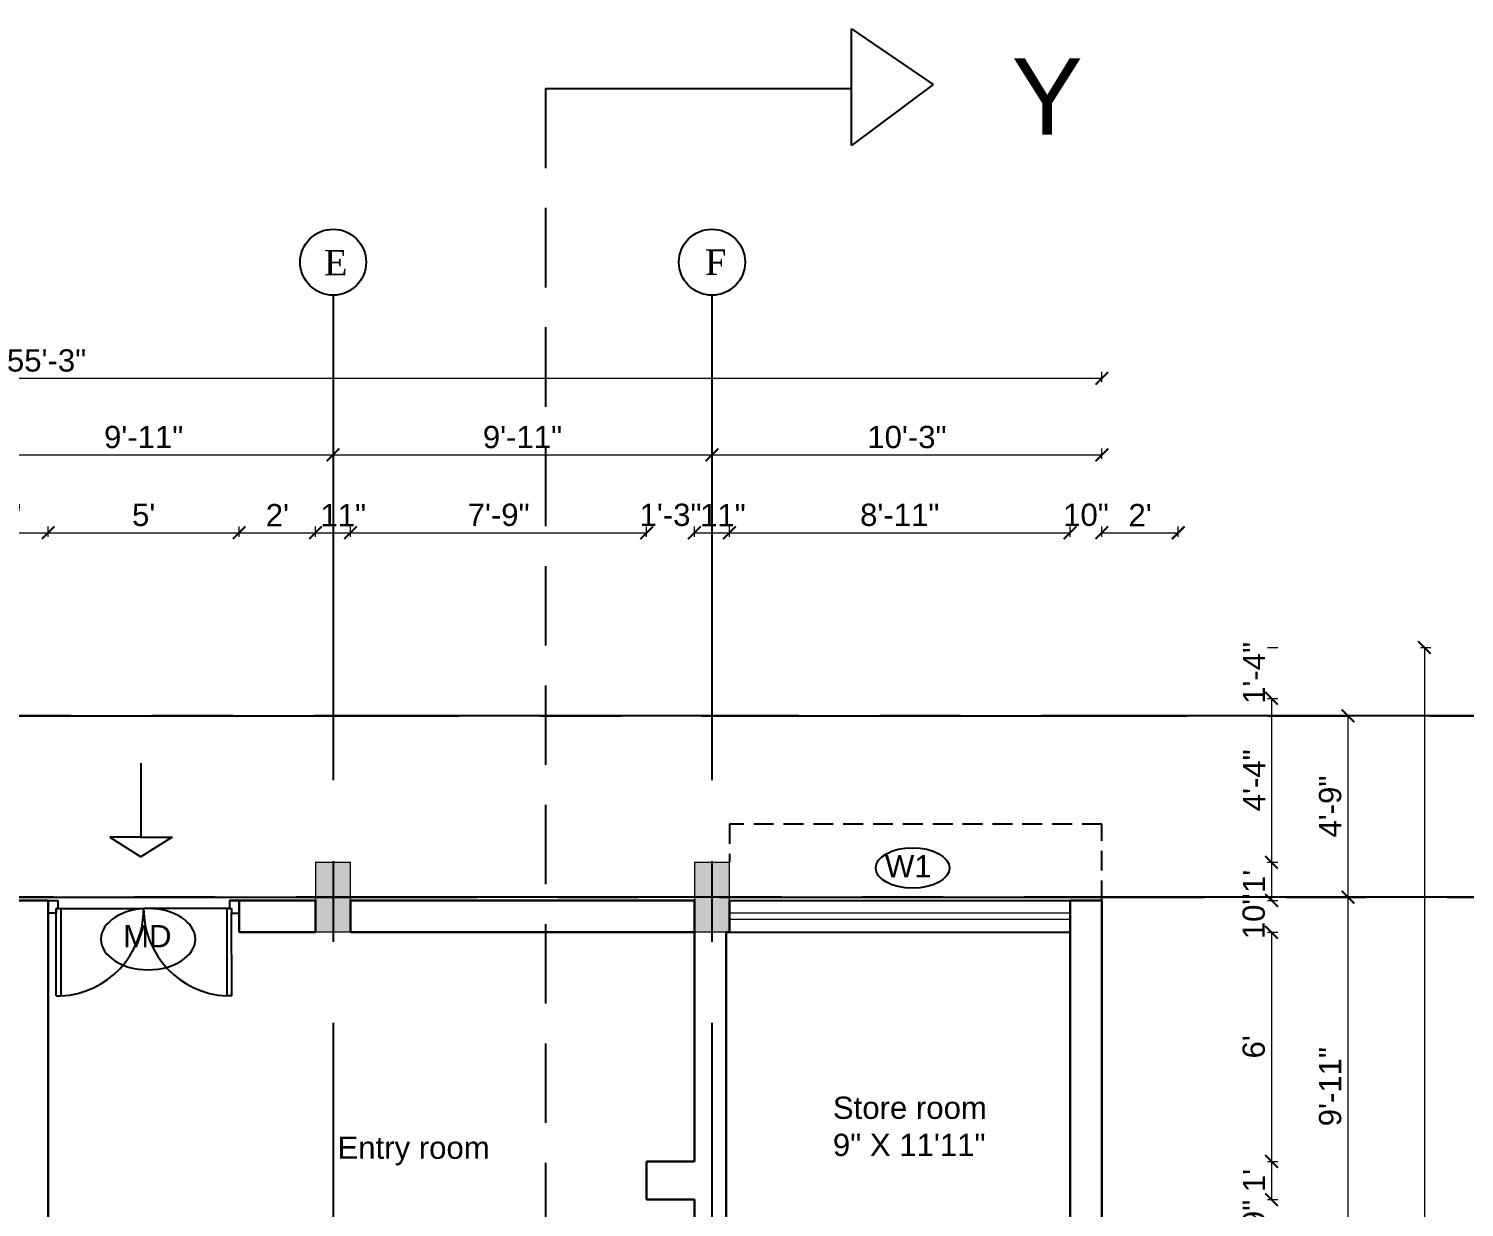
# Model space of a CAD drawing. Header units: inches. Extents: x -6800 to 96653, y -25814 to 17379.
# Drawn here: x 34315.5 to 34766.5, y 1257.4 to 1627.7 of the extents above; entities that cross this region are included whole.
import ezdxf

# ---------------------------------------------------------------- set-up
doc = ezdxf.new("R2010")
doc.units = ezdxf.units.IN
doc.header["$MEASUREMENT"] = 0
doc.header["$PDMODE"] = 34
doc.linetypes.add('CENTER2', pattern=[28.575, 19.05, -3.175, 3.175, -3.175])
doc.linetypes.add('DASHED2', pattern=[0.375, 0.25, -0.125])
for name, color, linetype in [('A-Windows', 7, 'Continuous'), ('doors', 52, 'Continuous'), ('grid', 251, 'Continuous')]:
    doc.layers.add(name, color=color, linetype=linetype)
for name, color, linetype, lineweight in [('dimension', 50, 'Continuous', 20), ('dimension @ 1', 50, 'Continuous', 20), ('Wall', 90, 'Continuous', 30), ('Win ele', 211, 'Continuous', 15), ('windows', 4, 'Continuous', 13)]:
    doc.layers.add(name, color=color, linetype=linetype, lineweight=lineweight)
doc.styles.get("Standard").update_dxf_attribs({"font": 'arial.ttf'})
doc.dimstyles.get("Standard").update_dxf_attribs({"dimtxt": 7, "dimasz": 4, "dimexe": 2, "dimexo": 2, "dimgap": 2, "dimtad": 1, "dimdec": 0, "dimzin": 0, "dimdsep": 46, "dimlunit": 4, "dimtxsty": 'Standard', "dimblk": 'ARCHTICK', "dimcen": 0.25, "dimclrd": 256, "dimclre": 256, "dimclrt": 256, "dimadec": 0, "dimazin": 0, "dimtfac": 1, "dimtdec": 0, "dimtofl": 0, "dimtmove": 0, "dimatfit": 3, "dimfxl": 1, "dimfxlon": 1, "dimtolj": 1, "dimtzin": 0, "dimlwd": -1, "dimlwe": -1, "dimarcsym": 1})

# ---------------------------------------------------------------- blocks, each defined once
blk = doc.blocks.new('_ArchTick')
at = {"color": 0, "linetype": 'ByBlock', "const_width": 0.15}
blk.add_lwpolyline([(-0.5, -0.5), (0.5, 0.5)], dxfattribs=at)
blk = doc.blocks.new('*D446')
at = {"layer": 'Defpoints', "color": 0, "transparency": 16777216}
for p in [(34321.65, 1469.35), (34297.65, 1365.81), (34321.65, 1353.81)]:
    blk.add_point(p, dxfattribs=at)
at = {"layer": 'dimension', "transparency": 16777216}
for p, q in [((34297.65, 1468.1), (34297.65, 1471.35)), ((34321.65, 1468.1), (34321.65, 1471.35)), ((34297.65, 1469.35), (34321.65, 1469.35))]:
    blk.add_line(p, q, dxfattribs=at)
at = {"layer": 'dimension', "transparency": 16777216, "xscale": 4, "yscale": 4, "zscale": 4, "rotation": 180}
blk.add_blockref('_ArchTick', (34297.65, 1469.35), dxfattribs=at)
at = {"layer": 'dimension', "transparency": 16777216, "xscale": 4, "yscale": 4, "zscale": 4}
blk.add_blockref('_ArchTick', (34321.65, 1469.35), dxfattribs=at)
at = {"layer": 'dimension', "transparency": 16777216, "insert": (34309.65, 1474.87), "char_height": 7, "attachment_point": 5}
blk.add_mtext("\\A1;2'", dxfattribs=at)
blk = doc.blocks.new('*D445')
at = {"layer": 'Defpoints', "color": 0, "transparency": 16777216}
for p in [(34381.65, 1469.35), (34321.65, 1353.81), (34381.65, 1353.81)]:
    blk.add_point(p, dxfattribs=at)
at = {"layer": 'dimension', "transparency": 16777216}
for p, q in [((34321.65, 1468.1), (34321.65, 1471.35)), ((34381.65, 1468.1), (34381.65, 1471.35)), ((34321.65, 1469.35), (34381.65, 1469.35))]:
    blk.add_line(p, q, dxfattribs=at)
at = {"layer": 'dimension', "transparency": 16777216, "xscale": 4, "yscale": 4, "zscale": 4, "rotation": 180}
blk.add_blockref('_ArchTick', (34321.65, 1469.35), dxfattribs=at)
at = {"layer": 'dimension', "transparency": 16777216, "xscale": 4, "yscale": 4, "zscale": 4}
blk.add_blockref('_ArchTick', (34381.65, 1469.35), dxfattribs=at)
at = {"layer": 'dimension', "transparency": 16777216, "insert": (34351.65, 1474.91), "char_height": 7, "attachment_point": 5}
blk.add_mtext("\\A1;5'", dxfattribs=at)
blk = doc.blocks.new('*D444')
at = {"layer": 'Defpoints', "color": 0, "transparency": 16777216}
for p in [(34405.65, 1469.35), (34405.65, 1365.81), (34381.65, 1353.81)]:
    blk.add_point(p, dxfattribs=at)
at = {"layer": 'dimension', "transparency": 16777216}
for p, q in [((34381.65, 1468.1), (34381.65, 1471.35)), ((34405.65, 1468.1), (34405.65, 1471.35)), ((34381.65, 1469.35), (34405.65, 1469.35))]:
    blk.add_line(p, q, dxfattribs=at)
at = {"layer": 'dimension', "transparency": 16777216, "xscale": 4, "yscale": 4, "zscale": 4, "rotation": 180}
blk.add_blockref('_ArchTick', (34381.65, 1469.35), dxfattribs=at)
at = {"layer": 'dimension', "transparency": 16777216, "xscale": 4, "yscale": 4, "zscale": 4}
blk.add_blockref('_ArchTick', (34405.65, 1469.35), dxfattribs=at)
at = {"layer": 'dimension', "transparency": 16777216, "insert": (34393.65, 1474.87), "char_height": 7, "attachment_point": 5}
blk.add_mtext("\\A1;2'", dxfattribs=at)
blk = doc.blocks.new('*D443')
at = {"layer": 'Defpoints', "color": 0, "transparency": 16777216}
for p in [(34416.65, 1469.35), (34405.65, 1365.81), (34416.65, 1365.81)]:
    blk.add_point(p, dxfattribs=at)
at = {"layer": 'dimension', "transparency": 16777216}
for p, q in [((34405.65, 1468.1), (34405.65, 1471.35)), ((34416.65, 1468.1), (34416.65, 1471.35)), ((34405.65, 1469.35), (34416.65, 1469.35))]:
    blk.add_line(p, q, dxfattribs=at)
at = {"layer": 'dimension', "transparency": 16777216, "xscale": 4, "yscale": 4, "zscale": 4, "rotation": 180}
blk.add_blockref('_ArchTick', (34405.65, 1469.35), dxfattribs=at)
at = {"layer": 'dimension', "transparency": 16777216, "xscale": 4, "yscale": 4, "zscale": 4}
blk.add_blockref('_ArchTick', (34416.65, 1469.35), dxfattribs=at)
at = {"layer": 'dimension', "transparency": 16777216, "insert": (34414.35, 1474.87), "char_height": 7, "attachment_point": 5}
blk.add_mtext('\\A1;11"', dxfattribs=at)
blk = doc.blocks.new('*D442')
at = {"layer": 'Defpoints', "color": 0, "transparency": 16777216}
for p in [(34509.65, 1469.35), (34416.65, 1365.81), (34509.65, 1271.81)]:
    blk.add_point(p, dxfattribs=at)
at = {"layer": 'dimension', "transparency": 16777216}
for p, q in [((34416.65, 1468.1), (34416.65, 1471.35)), ((34509.65, 1468.1), (34509.65, 1471.35)), ((34416.65, 1469.35), (34509.65, 1469.35))]:
    blk.add_line(p, q, dxfattribs=at)
at = {"layer": 'dimension', "transparency": 16777216, "xscale": 4, "yscale": 4, "zscale": 4, "rotation": 180}
blk.add_blockref('_ArchTick', (34416.65, 1469.35), dxfattribs=at)
at = {"layer": 'dimension', "transparency": 16777216, "xscale": 4, "yscale": 4, "zscale": 4}
blk.add_blockref('_ArchTick', (34509.65, 1469.35), dxfattribs=at)
at = {"layer": 'dimension', "transparency": 16777216, "insert": (34463.15, 1474.93), "char_height": 7, "attachment_point": 5}
blk.add_mtext('\\A1;7\'-9"', dxfattribs=at)
blk = doc.blocks.new('*D441')
at = {"layer": 'Defpoints', "color": 0, "transparency": 16777216}
for p in [(34524.65, 1469.35), (34524.65, 1365.81), (34509.65, 1271.81)]:
    blk.add_point(p, dxfattribs=at)
at = {"layer": 'dimension', "transparency": 16777216}
for p, q in [((34509.65, 1468.1), (34509.65, 1471.35)), ((34524.65, 1468.1), (34524.65, 1471.35))]:
    blk.add_line(p, q, dxfattribs=at)
at = {"layer": 'dimension', "transparency": 16777216, "insert": (34517.15, 1474.93), "char_height": 7, "attachment_point": 5}
blk.add_mtext('\\A1;1\'-3"', dxfattribs=at)
blk = doc.blocks.new('*D440')
at = {"layer": 'Defpoints', "color": 0, "transparency": 16777216}
for p in [(34535.65, 1469.35), (34524.65, 1365.81), (34535.65, 1365.81)]:
    blk.add_point(p, dxfattribs=at)
at = {"layer": 'dimension', "transparency": 16777216}
for p, q in [((34524.65, 1468.1), (34524.65, 1471.35)), ((34535.65, 1468.1), (34535.65, 1471.35)), ((34524.65, 1469.35), (34535.65, 1469.35))]:
    blk.add_line(p, q, dxfattribs=at)
at = {"layer": 'dimension', "transparency": 16777216, "xscale": 4, "yscale": 4, "zscale": 4, "rotation": 180}
blk.add_blockref('_ArchTick', (34524.65, 1469.35), dxfattribs=at)
at = {"layer": 'dimension', "transparency": 16777216, "xscale": 4, "yscale": 4, "zscale": 4}
blk.add_blockref('_ArchTick', (34535.65, 1469.35), dxfattribs=at)
at = {"layer": 'dimension', "transparency": 16777216, "insert": (34533.59, 1474.87), "char_height": 7, "attachment_point": 5}
blk.add_mtext('\\A1;11"', dxfattribs=at)
blk = doc.blocks.new('*D439')
at = {"layer": 'Defpoints', "color": 0, "transparency": 16777216}
for p in [(34642.65, 1469.35), (34535.65, 1365.81), (34642.65, 1353.81)]:
    blk.add_point(p, dxfattribs=at)
at = {"layer": 'dimension', "transparency": 16777216}
for p, q in [((34535.65, 1468.1), (34535.65, 1471.35)), ((34642.65, 1468.1), (34642.65, 1471.35)), ((34535.65, 1469.35), (34642.65, 1469.35))]:
    blk.add_line(p, q, dxfattribs=at)
at = {"layer": 'dimension', "transparency": 16777216, "xscale": 4, "yscale": 4, "zscale": 4, "rotation": 180}
blk.add_blockref('_ArchTick', (34535.65, 1469.35), dxfattribs=at)
at = {"layer": 'dimension', "transparency": 16777216, "xscale": 4, "yscale": 4, "zscale": 4}
blk.add_blockref('_ArchTick', (34642.65, 1469.35), dxfattribs=at)
at = {"layer": 'dimension', "transparency": 16777216, "insert": (34589.15, 1474.93), "char_height": 7, "attachment_point": 5}
blk.add_mtext('\\A1;8\'-11"', dxfattribs=at)
blk = doc.blocks.new('*D438')
at = {"layer": 'Defpoints', "color": 0, "transparency": 16777216}
for p in [(34652.65, 1469.35), (34642.65, 1353.81), (34652.65, 1353.81)]:
    blk.add_point(p, dxfattribs=at)
at = {"layer": 'dimension', "transparency": 16777216}
for p, q in [((34642.65, 1468.1), (34642.65, 1471.35)), ((34652.65, 1468.1), (34652.65, 1471.35))]:
    blk.add_line(p, q, dxfattribs=at)
at = {"layer": 'dimension', "transparency": 16777216, "insert": (34647.65, 1474.93), "char_height": 7, "attachment_point": 5}
blk.add_mtext('\\A1;10"', dxfattribs=at)
blk = doc.blocks.new('*D437')
at = {"layer": 'Defpoints', "color": 0, "transparency": 16777216}
for p in [(34676.64, 1469.35), (34652.65, 1353.81), (34676.64, 1177.81)]:
    blk.add_point(p, dxfattribs=at)
at = {"layer": 'dimension', "transparency": 16777216}
for p, q in [((34652.65, 1468.1), (34652.65, 1471.35)), ((34676.64, 1468.1), (34676.64, 1471.35)), ((34652.65, 1469.35), (34676.64, 1469.35))]:
    blk.add_line(p, q, dxfattribs=at)
at = {"layer": 'dimension', "transparency": 16777216, "xscale": 4, "yscale": 4, "zscale": 4, "rotation": 180}
blk.add_blockref('_ArchTick', (34652.65, 1469.35), dxfattribs=at)
at = {"layer": 'dimension', "transparency": 16777216, "xscale": 4, "yscale": 4, "zscale": 4}
blk.add_blockref('_ArchTick', (34676.64, 1469.35), dxfattribs=at)
at = {"layer": 'dimension', "transparency": 16777216, "insert": (34664.64, 1474.87), "char_height": 7, "attachment_point": 5}
blk.add_mtext("\\A1;2'", dxfattribs=at)
blk = doc.blocks.new('*D432')
at = {"layer": 'Defpoints', "color": 0, "transparency": 16777216}
for p in [(34411.15, 1493.81), (34292.15, 1365.81), (34411.15, 1365.81)]:
    blk.add_point(p, dxfattribs=at)
at = {"layer": 'dimension', "transparency": 16777216}
for p, q in [((34292.15, 1492.56), (34292.15, 1495.81)), ((34292.15, 1493.81), (34411.15, 1493.81)), ((34411.15, 1492.56), (34411.15, 1495.81))]:
    blk.add_line(p, q, dxfattribs=at)
at = {"layer": 'dimension', "transparency": 16777216, "xscale": 4, "yscale": 4, "zscale": 4, "rotation": 180}
blk.add_blockref('_ArchTick', (34292.15, 1493.81), dxfattribs=at)
at = {"layer": 'dimension', "transparency": 16777216, "xscale": 4, "yscale": 4, "zscale": 4}
blk.add_blockref('_ArchTick', (34411.15, 1493.81), dxfattribs=at)
at = {"layer": 'dimension', "transparency": 16777216, "insert": (34351.65, 1499.38), "char_height": 7, "attachment_point": 5}
blk.add_mtext('\\A1;9\'-11"', dxfattribs=at)
blk = doc.blocks.new('*D431')
at = {"layer": 'Defpoints', "color": 0, "transparency": 16777216}
for p in [(34530.15, 1493.81), (34411.15, 1365.81), (34530.15, 1365.81)]:
    blk.add_point(p, dxfattribs=at)
at = {"layer": 'dimension', "transparency": 16777216}
for p, q in [((34411.15, 1492.56), (34411.15, 1495.81)), ((34411.15, 1493.81), (34530.15, 1493.81)), ((34530.15, 1492.56), (34530.15, 1495.81))]:
    blk.add_line(p, q, dxfattribs=at)
at = {"layer": 'dimension', "transparency": 16777216, "xscale": 4, "yscale": 4, "zscale": 4, "rotation": 180}
blk.add_blockref('_ArchTick', (34411.15, 1493.81), dxfattribs=at)
at = {"layer": 'dimension', "transparency": 16777216, "xscale": 4, "yscale": 4, "zscale": 4}
blk.add_blockref('_ArchTick', (34530.15, 1493.81), dxfattribs=at)
at = {"layer": 'dimension', "transparency": 16777216, "insert": (34470.65, 1499.38), "char_height": 7, "attachment_point": 5}
blk.add_mtext('\\A1;9\'-11"', dxfattribs=at)
blk = doc.blocks.new('*D430')
at = {"layer": 'Defpoints', "color": 0, "transparency": 16777216}
for p in [(34652.65, 1493.81), (34530.15, 1365.81), (34652.65, 1353.81)]:
    blk.add_point(p, dxfattribs=at)
at = {"layer": 'dimension', "transparency": 16777216}
for p, q in [((34530.15, 1492.56), (34530.15, 1495.81)), ((34530.15, 1493.81), (34652.65, 1493.81)), ((34652.65, 1492.56), (34652.65, 1495.81))]:
    blk.add_line(p, q, dxfattribs=at)
at = {"layer": 'dimension', "transparency": 16777216, "xscale": 4, "yscale": 4, "zscale": 4, "rotation": 180}
blk.add_blockref('_ArchTick', (34530.15, 1493.81), dxfattribs=at)
at = {"layer": 'dimension', "transparency": 16777216, "xscale": 4, "yscale": 4, "zscale": 4}
blk.add_blockref('_ArchTick', (34652.65, 1493.81), dxfattribs=at)
at = {"layer": 'dimension', "transparency": 16777216, "insert": (34591.4, 1499.38), "char_height": 7, "attachment_point": 5}
blk.add_mtext('\\A1;10\'-3"', dxfattribs=at)
blk = doc.blocks.new('*D429')
at = {"layer": 'Defpoints', "color": 0, "transparency": 16777216}
for p in [(33989.65, 1517.85), (33989.65, 1354.81), (34652.65, 1353.81)]:
    blk.add_point(p, dxfattribs=at)
at = {"layer": 'dimension', "transparency": 16777216}
for p, q in [((33989.65, 1516.6), (33989.65, 1519.85)), ((34652.65, 1516.6), (34652.65, 1519.85)), ((34652.65, 1517.85), (33989.65, 1517.85))]:
    blk.add_line(p, q, dxfattribs=at)
at = {"layer": 'dimension', "transparency": 16777216, "xscale": 4, "yscale": 4, "zscale": 4, "rotation": 180}
blk.add_blockref('_ArchTick', (33989.65, 1517.85), dxfattribs=at)
at = {"layer": 'dimension', "transparency": 16777216, "xscale": 4, "yscale": 4, "zscale": 4}
blk.add_blockref('_ArchTick', (34652.65, 1517.85), dxfattribs=at)
at = {"layer": 'dimension', "transparency": 16777216, "insert": (34321.15, 1523.43), "char_height": 7, "attachment_point": 5}
blk.add_mtext('\\A1;55\'-3"', dxfattribs=at)
blk = doc.blocks.new('*D386')
at = {"layer": 'Defpoints', "color": 0, "transparency": 16777216}
for p in [(34048.65, 1433.31), (34048.65, 1417.31), (34705.94, 1417.31)]:
    blk.add_point(p, dxfattribs=at)
at = {"layer": 'dimension', "transparency": 16777216}
for p, q in [((34704.69, 1433.31), (34707.94, 1433.31)), ((34704.69, 1417.31), (34707.94, 1417.31))]:
    blk.add_line(p, q, dxfattribs=at)
at = {"layer": 'dimension', "transparency": 16777216, "insert": (34700.43, 1425.31), "char_height": 7, "attachment_point": 5, "rotation": 90}
blk.add_mtext('\\A1;1\'-4"', dxfattribs=at)
blk = doc.blocks.new('*D385')
at = {"layer": 'Defpoints', "color": 0, "transparency": 16777216}
for p in [(34048.65, 1417.31), (34059.65, 1365.81), (34705.94, 1365.81)]:
    blk.add_point(p, dxfattribs=at)
at = {"layer": 'dimension', "transparency": 16777216}
for p, q in [((34704.69, 1417.31), (34707.94, 1417.31)), ((34705.94, 1417.31), (34705.94, 1365.81)), ((34704.69, 1365.81), (34707.94, 1365.81))]:
    blk.add_line(p, q, dxfattribs=at)
at = {"layer": 'dimension', "transparency": 16777216, "xscale": 4, "yscale": 4, "zscale": 4}
for p, rotation in [((34705.94, 1417.31), 90), ((34705.94, 1365.81), 270)]:
    blk.add_blockref('_ArchTick', p, dxfattribs=dict(at, rotation=rotation))
at = {"layer": 'dimension', "transparency": 16777216, "insert": (34700.44, 1391.56), "char_height": 7, "attachment_point": 5, "rotation": 90}
blk.add_mtext('\\A1;4\'-4"', dxfattribs=at)
blk = doc.blocks.new('*D384')
at = {"layer": 'Defpoints', "color": 0, "transparency": 16777216}
for p in [(34059.65, 1365.81), (34178.65, 1353.81), (34705.94, 1353.81)]:
    blk.add_point(p, dxfattribs=at)
at = {"layer": 'dimension', "transparency": 16777216}
for p, q in [((34704.69, 1365.81), (34707.94, 1365.81)), ((34705.94, 1365.81), (34705.94, 1353.81)), ((34704.69, 1353.81), (34707.94, 1353.81))]:
    blk.add_line(p, q, dxfattribs=at)
at = {"layer": 'dimension', "transparency": 16777216, "xscale": 4, "yscale": 4, "zscale": 4}
for p, rotation in [((34705.94, 1365.81), 90), ((34705.94, 1353.81), 270)]:
    blk.add_blockref('_ArchTick', p, dxfattribs=dict(at, rotation=rotation))
at = {"layer": 'dimension', "transparency": 16777216, "insert": (34700.43, 1359.81), "char_height": 7, "attachment_point": 5, "rotation": 90}
blk.add_mtext("\\A1;1'", dxfattribs=at)
blk = doc.blocks.new('*D383')
at = {"layer": 'Defpoints', "color": 0, "transparency": 16777216}
for p in [(34178.65, 1353.81), (34178.65, 1343.81), (34705.94, 1343.81)]:
    blk.add_point(p, dxfattribs=at)
at = {"layer": 'dimension', "transparency": 16777216}
for p, q in [((34704.69, 1353.81), (34707.94, 1353.81)), ((34704.69, 1343.81), (34707.94, 1343.81))]:
    blk.add_line(p, q, dxfattribs=at)
at = {"layer": 'dimension', "transparency": 16777216, "insert": (34700.37, 1348.81), "char_height": 7, "attachment_point": 5, "rotation": 90}
blk.add_mtext('\\A1;10"', dxfattribs=at)
blk = doc.blocks.new('*D382')
at = {"layer": 'Defpoints', "color": 0, "transparency": 16777216}
for p in [(34178.65, 1343.81), (34524.65, 1271.81), (34705.94, 1271.81)]:
    blk.add_point(p, dxfattribs=at)
at = {"layer": 'dimension', "transparency": 16777216}
for p, q in [((34704.69, 1343.81), (34707.94, 1343.81)), ((34705.94, 1343.81), (34705.94, 1271.81)), ((34704.69, 1271.81), (34707.94, 1271.81))]:
    blk.add_line(p, q, dxfattribs=at)
at = {"layer": 'dimension', "transparency": 16777216, "xscale": 4, "yscale": 4, "zscale": 4}
for p, rotation in [((34705.94, 1343.81), 90), ((34705.94, 1271.81), 270)]:
    blk.add_blockref('_ArchTick', p, dxfattribs=dict(at, rotation=rotation))
at = {"layer": 'dimension', "transparency": 16777216, "insert": (34700.37, 1307.81), "char_height": 7, "attachment_point": 5, "rotation": 90}
blk.add_mtext("\\A1;6'", dxfattribs=at)
blk = doc.blocks.new('*D381')
at = {"layer": 'Defpoints', "color": 0, "transparency": 16777216}
for p in [(34524.65, 1271.81), (34524.65, 1259.81), (34705.94, 1259.81)]:
    blk.add_point(p, dxfattribs=at)
at = {"layer": 'dimension', "transparency": 16777216}
for p, q in [((34704.69, 1271.81), (34707.94, 1271.81)), ((34705.94, 1271.81), (34705.94, 1259.81)), ((34704.69, 1259.81), (34707.94, 1259.81))]:
    blk.add_line(p, q, dxfattribs=at)
at = {"layer": 'dimension', "transparency": 16777216, "xscale": 4, "yscale": 4, "zscale": 4}
for p, rotation in [((34705.94, 1271.81), 90), ((34705.94, 1259.81), 270)]:
    blk.add_blockref('_ArchTick', p, dxfattribs=dict(at, rotation=rotation))
at = {"layer": 'dimension', "transparency": 16777216, "insert": (34700.43, 1265.81), "char_height": 7, "attachment_point": 5, "rotation": 90}
blk.add_mtext("\\A1;1'", dxfattribs=at)
blk = doc.blocks.new('*D380')
at = {"layer": 'Defpoints', "color": 0, "transparency": 16777216}
for p in [(34524.65, 1259.81), (34386.65, 1250.81), (34705.94, 1250.81)]:
    blk.add_point(p, dxfattribs=at)
at = {"layer": 'dimension', "transparency": 16777216}
for p, q in [((34704.69, 1259.81), (34707.94, 1259.81)), ((34704.69, 1250.81), (34707.94, 1250.81))]:
    blk.add_line(p, q, dxfattribs=at)
at = {"layer": 'dimension', "transparency": 16777216, "insert": (34700.37, 1255.31), "char_height": 7, "attachment_point": 5, "rotation": 90}
blk.add_mtext('\\A1;9"', dxfattribs=at)
blk = doc.blocks.new('*D372')
at = {"layer": 'Defpoints', "color": 0, "transparency": 16777216}
for p in [(34059.65, 1411.81), (34048.65, 1354.81), (34729.94, 1354.81)]:
    blk.add_point(p, dxfattribs=at)
at = {"layer": 'dimension', "transparency": 16777216}
for p, q in [((34728.69, 1411.81), (34731.94, 1411.81)), ((34729.94, 1411.81), (34729.94, 1354.81)), ((34728.69, 1354.81), (34731.94, 1354.81))]:
    blk.add_line(p, q, dxfattribs=at)
at = {"layer": 'dimension', "transparency": 16777216, "xscale": 4, "yscale": 4, "zscale": 4}
for p, rotation in [((34729.94, 1411.81), 90), ((34729.94, 1354.81), 270)]:
    blk.add_blockref('_ArchTick', p, dxfattribs=dict(at, rotation=rotation))
at = {"layer": 'dimension', "transparency": 16777216, "insert": (34724.37, 1383.31), "char_height": 7, "attachment_point": 5, "rotation": 90}
blk.add_mtext('\\A1;4\'-9"', dxfattribs=at)
blk = doc.blocks.new('*D371')
at = {"layer": 'Defpoints', "color": 0, "transparency": 16777216}
for p in [(34048.65, 1354.81), (34652.65, 1235.81), (34729.94, 1235.81)]:
    blk.add_point(p, dxfattribs=at)
at = {"layer": 'dimension', "transparency": 16777216}
for p, q in [((34728.69, 1354.81), (34731.94, 1354.81)), ((34729.94, 1354.81), (34729.94, 1235.81)), ((34728.69, 1235.81), (34731.94, 1235.81))]:
    blk.add_line(p, q, dxfattribs=at)
at = {"layer": 'dimension', "transparency": 16777216, "xscale": 4, "yscale": 4, "zscale": 4}
for p, rotation in [((34729.94, 1354.81), 90), ((34729.94, 1235.81), 270)]:
    blk.add_blockref('_ArchTick', p, dxfattribs=dict(at, rotation=rotation))
at = {"layer": 'dimension', "transparency": 16777216, "insert": (34724.37, 1295.31), "char_height": 7, "attachment_point": 5, "rotation": 90}
blk.add_mtext('\\A1;9\'-11"', dxfattribs=at)
blk = doc.blocks.new('*D364')
at = {"layer": 'Defpoints', "color": 0, "transparency": 16777216}
for p in [(34048.65, 1433.31), (34048.65, 947.31), (34753.94, 947.31)]:
    blk.add_point(p, dxfattribs=at)
at = {"layer": 'dimension', "transparency": 16777216}
for p, q in [((34752.69, 1433.31), (34755.94, 1433.31)), ((34753.94, 1433.31), (34753.94, 947.31)), ((34752.69, 947.31), (34755.94, 947.31))]:
    blk.add_line(p, q, dxfattribs=at)
at = {"layer": 'dimension', "transparency": 16777216, "xscale": 4, "yscale": 4, "zscale": 4}
for p, rotation in [((34753.94, 1433.31), 90), ((34753.94, 947.31), 270)]:
    blk.add_blockref('_ArchTick', p, dxfattribs=dict(at, rotation=rotation))
at = {"layer": 'dimension', "transparency": 16777216, "insert": (34748.37, 1190.31), "char_height": 7, "attachment_point": 5, "rotation": 90}
blk.add_mtext('\\A1;40\'-6"', dxfattribs=at)

msp = doc.modelspace()

# ---------------------------------------------------------------- hatches: boundary and pattern name
at = {"layer": 'windows', "true_color": 0x9898cc, "transparency": 33554687}
h = msp.add_hatch(color=253, dxfattribs=at)
h.dxf.hatch_style = 1
h.paths.add_polyline_path([(34000.65, 1417.31), (33989.65, 1417.31), (33989.65, 1406.31), (34000.65, 1406.31)])
h.paths.add_polyline_path([(34059.65, 1417.31), (34048.65, 1417.31), (34048.65, 1406.31), (34059.65, 1406.31)])
h.paths.add_polyline_path([(34059.65, 1365.81), (34048.65, 1365.81), (34048.65, 1343.81), (34059.65, 1343.81)])
h.paths.add_polyline_path([(34000.65, 1360.31), (33989.65, 1360.31), (33989.65, 1349.31), (34000.65, 1349.31)])
h.paths.add_polyline_path([(34000.65, 1241.31), (33989.65, 1241.31), (33989.65, 1230.31), (34000.65, 1230.31)])
h.paths.add_polyline_path([(34000.65, 1122.31), (33989.65, 1122.31), (33989.65, 1111.31), (34000.65, 1111.31)])
h.paths.add_polyline_path([(34000.65, 1003.31), (33989.65, 1003.31), (33989.65, 992.31), (34000.65, 992.31)])
h.paths.add_polyline_path([(34059.65, 1007.81), (34048.65, 1007.81), (34048.65, 985.81), (34059.65, 985.81)])
h.paths.add_polyline_path([(34000.65, 958.31), (33989.65, 958.31), (33989.65, 947.31), (34000.65, 947.31)])
h.paths.add_polyline_path([(34059.65, 958.31), (34048.65, 958.31), (34048.65, 947.31), (34059.65, 947.31)])
h.paths.add_polyline_path([(34178.65, 1007.81), (34167.65, 1007.81), (34167.65, 985.81), (34178.65, 985.81)])
h.paths.add_polyline_path([(34297.65, 1007.81), (34286.65, 1007.81), (34286.65, 985.81), (34297.65, 985.81)])
h.paths.add_polyline_path([(34416.65, 1007.81), (34405.65, 1007.81), (34405.65, 985.81), (34416.65, 985.81)])
h.paths.add_polyline_path([(34535.65, 1007.81), (34524.65, 1007.81), (34524.65, 985.81), (34535.65, 985.81)])
h.paths.add_polyline_path([(34535.65, 1365.81), (34524.65, 1365.81), (34524.65, 1343.81), (34535.65, 1343.81)])
h.paths.add_polyline_path([(34416.65, 1365.81), (34405.65, 1365.81), (34405.65, 1343.81), (34416.65, 1343.81)])
h.paths.add_polyline_path([(34297.65, 1365.81), (34286.65, 1365.81), (34286.65, 1343.81), (34297.65, 1343.81)])
h.paths.add_polyline_path([(34178.65, 1365.81), (34167.65, 1365.81), (34167.65, 1343.81), (34178.65, 1343.81)])

# ---------------------------------------------------------------- linework, layer by layer
at = {"color": 5, "transparency": 33554687}
for p, q in [((34574.01, 1608.89), (34574.01, 1627.7)), ((34574.01, 1627.7), (34599.64, 1610.21)), ((34599.64, 1610.21), (34574.01, 1590.97)), ((34477.91, 1608.89), (34574.01, 1608.89)), ((34574.01, 1590.97), (34574.01, 1608.89))]:
    msp.add_line(p, q, dxfattribs=at)
at = {"color": 5, "linetype": 'DASHED2', "ltscale": 100, "transparency": 33554687}
msp.add_line((34477.91, 1608.89), (34477.91, 754.4), dxfattribs=at)
for p, q in [((34350.81, 1396.97), (34350.81, 1373.72)), ((34350.81, 1373.72), (34341, 1373.72)), ((34341, 1373.72), (34350.81, 1367.56)), ((34350.81, 1373.72), (34360.62, 1373.72)), ((34360.62, 1373.72), (34350.81, 1367.56))]:
    msp.add_line(p, q)
at = {"linetype": 'DASHED2', "ltscale": 25, "transparency": 33554687}
for p, q in [((34652.65, 1377.81), (34535.65, 1377.81)), ((34535.65, 1377.81), (34535.65, 1365.81)), ((34652.65, 1353.81), (34652.65, 1377.81))]:
    msp.add_line(p, q, dxfattribs=at)
at = {"transparency": 33554687}
for p, q in [((34535.65, 1353.81), (34642.65, 1353.81)), ((34535.65, 1343.81), (34642.65, 1343.81))]:
    msp.add_line(p, q, dxfattribs=at)
for centre, major_axis, ratio, start_param, end_param in [((34593.19, 1364.01), (-11.6, 0), 0.548548, -3.141592653589793, 3.141592653589793), ((34353.06, 1341.65), (14.83, 0), 0.649303, -6.283185, 0)]:
    msp.add_ellipse(centre, major_axis=major_axis, ratio=ratio, start_param=start_param, end_param=end_param, dxfattribs=at)
at = {"layer": 'doors', "transparency": 33554687}
for p, q in [((34321.65, 1353.81), (34321.65, 1349.81)), ((34321.65, 1353.81), (34324.65, 1353.81)), ((34321.65, 1353.81), (34324.65, 1353.81)), ((34324.65, 1353.81), (34324.65, 1351.31)), ((34378.65, 1353.81), (34381.65, 1353.81)), ((34381.65, 1353.81), (34378.65, 1353.81)), ((34378.65, 1353.81), (34378.65, 1351.31)), ((34381.65, 1353.81), (34381.65, 1349.81)), ((34324.15, 1349.81), (34321.65, 1349.81)), ((34324.15, 1351.31), (34324.15, 1349.81)), ((34324.65, 1351.31), (34324.15, 1351.31)), ((34324.15, 1323.81), (34324.15, 1351.31)), ((34324.65, 1351.31), (34325.65, 1351.31)), ((34324.65, 1351.31), (34351.69, 1351.31)), ((34325.65, 1351.31), (34325.65, 1323.77)), ((34351.65, 1349.81), (34351.65, 1351.31)), ((34378.73, 1351.31), (34351.69, 1351.31)), ((34377.81, 1351.31), (34377.81, 1323.77)), ((34378.81, 1351.31), (34377.81, 1351.31)), ((34378.65, 1351.31), (34379.15, 1351.31)), ((34378.73, 1351.31), (34379.23, 1351.31)), ((34379.23, 1351.31), (34379.23, 1349.81)), ((34379.23, 1349.81), (34381.65, 1349.81)), ((34379.31, 1323.81), (34379.23, 1349.81)), ((34324.15, 1323.81), (34325.65, 1323.81)), ((34379.31, 1323.81), (34377.81, 1323.81))]:
    msp.add_line(p, q, dxfattribs=at)
for centre, start, end in [((34324.18, 1351.24), 273.0602, 0.1518), ((34379.11, 1351.24), 179.8481, 266.9398)]:
    msp.add_arc(centre, 27.47, start, end, dxfattribs=at)
at = {"layer": 'grid', "linetype": 'CENTER2', "ltscale": 8, "transparency": 33554585}
for p, q in [((34411.15, 1543.98), (34411.15, 831.97)), ((34530.15, 1543.98), (34530.15, 831.97)), ((34786.06, 1411.81), (33841.2, 1411.81)), ((33841.2, 1411.81), (34786.06, 1411.81)), ((34780.56, 1354.81), (33841.2, 1354.81)), ((33846.7, 1354.81), (34786.06, 1354.81))]:
    msp.add_line(p, q, dxfattribs=at)
at = {"layer": 'grid', "ltscale": 10, "transparency": 33554687}
for centre in [(34411.17, 1554.35), (34530.17, 1554.35)]:
    msp.add_circle(centre, 10.37, dxfattribs=at)
at = {"layer": 'Wall'}
for p, q in [((34297.65, 1353.81), (34321.65, 1353.81)), ((34321.65, 1353.81), (34321.65, 1343.81)), ((34381.65, 1353.81), (34405.65, 1353.81)), ((34381.65, 1353.81), (34381.65, 1343.81)), ((34405.65, 1353.81), (34405.65, 1343.81)), ((34416.65, 1353.81), (34524.65, 1353.81)), ((34416.65, 1353.81), (34416.65, 1343.81)), ((34524.65, 1353.81), (34524.65, 1343.81)), ((34535.65, 1353.81), (34535.65, 1349.81)), ((34642.65, 1343.81), (34642.65, 1353.81)), ((34652.65, 1353.81), (34642.65, 1353.81)), ((34652.65, 1353.81), (34652.65, 1171.81)), ((34535.65, 1349.81), (34535.65, 1343.81)), ((34321.65, 1343.81), (34321.65, 1250.81)), ((34381.65, 1343.81), (34405.65, 1343.81)), ((34416.65, 1343.81), (34524.65, 1343.81)), ((34524.65, 1343.81), (34524.65, 1271.81)), ((34534.65, 1343.81), (34534.65, 1238.81)), ((34534.65, 1343.81), (34535.65, 1343.81)), ((34642.65, 1343.81), (34642.65, 1200.81))]:
    msp.add_line(p, q, dxfattribs=at)
at = {"layer": 'Wall', "transparency": 33554687}
for p, q in [((34509.65, 1271.81), (34524.65, 1271.81)), ((34509.65, 1271.81), (34509.65, 1259.81)), ((34509.65, 1259.81), (34524.65, 1259.81)), ((34524.65, 1259.81), (34524.65, 1238.81))]:
    msp.add_line(p, q, dxfattribs=at)
at = {"layer": 'Win ele', "transparency": 33554526}
for p, q in [((34405.65, 1365.81), (34416.65, 1365.81)), ((34405.65, 1365.81), (34405.65, 1343.81)), ((34416.65, 1343.81), (34416.65, 1365.81)), ((34524.65, 1365.81), (34535.65, 1365.81)), ((34524.65, 1365.81), (34524.65, 1343.81)), ((34535.65, 1343.81), (34535.65, 1365.81)), ((34535.65, 1353.81), (34535.65, 1343.81)), ((34416.65, 1343.81), (34405.65, 1343.81)), ((34535.65, 1343.81), (34524.65, 1343.81))]:
    msp.add_line(p, q, dxfattribs=at)
at = {"layer": 'windows', "transparency": 33554687}
for p, q in [((34642.65, 1353.81), (34535.65, 1353.81)), ((34642.65, 1349.81), (34535.65, 1349.81)), ((34642.65, 1347.81), (34535.65, 1347.81)), ((34535.65, 1343.81), (34642.65, 1343.81))]:
    msp.add_line(p, q, dxfattribs=at)

# ---------------------------------------------------------------- texts
at = {"color": 5, "transparency": 33554687, "insert": (34624.29, 1618.37), "char_height": 24, "attachment_point": 1}
msp.add_mtext_dynamic_manual_height_columns('{\\C2;Y}', width=106.6094, gutter_width=1, heights=[0], dxfattribs=at)
at = {"transparency": 33554687, "char_height": 7, "attachment_point": 1}
for s, width, insert in [('W1', 7.9997, (34584.5, 1368.05)), ('MD', 6, (34345.19, 1346.09)), ('Store room\\P9" X 11\'11"', 243.5465, (34568.14, 1292.18)), ('Entry room', 243.5465, (34412.53, 1279.64))]:
    msp.add_mtext_dynamic_manual_height_columns(s, width=width, gutter_width=1, heights=[0], dxfattribs=dict(at, insert=insert))
at = {"layer": 'A-Windows', "ltscale": 10, "transparency": 33554687, "char_height": 8, "attachment_point": 1}
for s, insert in [('{\\fTimes New Roman|b0|i0|c0|p18;E}', (34408.29, 1558.18)), ('{\\fTimes New Roman|b0|i0|c0|p18;F}', (34527.96, 1558.34))]:
    msp.add_mtext_dynamic_manual_height_columns(s, width=30.4497, gutter_width=1, heights=[0], dxfattribs=dict(at, insert=insert))

# ---------------------------------------------------------------- dimensions: what is measured, and where the dimension line sits
at = {"layer": 'dimension @ 1', "transparency": 33554651}
for base, p1, p2, picture, middle in [((33989.65, 1517.85), (34652.65, 1353.81), (33989.65, 1354.81), '*D429', (34321.15, 1523.43)), ((34411.15, 1493.81), (34292.15, 1365.81), (34411.15, 1365.81), '*D432', (34351.65, 1499.38)), ((34530.15, 1493.81), (34411.15, 1365.81), (34530.15, 1365.81), '*D431', (34470.65, 1499.38)), ((34652.64645563, 1493.80630865), (34530.14645563, 1365.80957288), (34652.64645563, 1353.80957288), '*D430', (34591.39645563, 1499.38270701)), ((34321.65, 1469.35), (34297.65, 1365.81), (34321.65, 1353.81), '*D446', (34309.65, 1474.87)), ((34381.65, 1469.35), (34321.65, 1353.81), (34381.65, 1353.81), '*D445', (34351.65, 1474.91)), ((34405.65, 1469.35), (34381.65, 1353.81), (34405.65, 1365.81), '*D444', (34393.65, 1474.87)), ((34509.65, 1469.35), (34416.65, 1365.81), (34509.65, 1271.81), '*D442', (34463.15, 1474.93)), ((34524.65, 1469.35), (34509.65, 1271.81), (34524.65, 1365.81), '*D441', (34517.15, 1474.93)), ((34642.65, 1469.35), (34535.65, 1365.81), (34642.65, 1353.81), '*D439', (34589.15, 1474.93)), ((34652.65, 1469.35), (34642.65, 1353.81), (34652.65, 1353.81), '*D438', (34647.65, 1474.93)), ((34676.64, 1469.35), (34652.65, 1353.81), (34676.64, 1177.81), '*D437', (34664.64, 1474.87))]:
    dim = msp.add_linear_dim(base=base, p1=p1, p2=p2, dimstyle='Standard', override={"dimscale": 1, "dimtix": 1, "dimtofl": 0, "dimtmove": 1, "dimatfit": 0, "dimfxl": 1.25}, dxfattribs=at)
    dim.commit()
    dim.dimension.update_dxf_attribs({"geometry": picture, "text_midpoint": middle})
for base, p1, p2, picture, middle in [((34416.65, 1469.35), (34405.65, 1365.81), (34416.65, 1365.81), '*D443', (34414.35, 1469.35)), ((34535.65, 1469.35), (34524.65, 1365.81), (34535.65, 1365.81), '*D440', (34533.59, 1469.35))]:
    dim = msp.add_linear_dim(base=base, p1=p1, p2=p2, dimstyle='Standard', override={"dimscale": 1, "dimtix": 1, "dimtofl": 0, "dimtmove": 1, "dimatfit": 0, "dimfxl": 1.25}, dxfattribs=at)
    dim.commit()
    dim.dimension.update_dxf_attribs({"geometry": picture, "text_midpoint": middle, "dimtype": 128})
for base, p1, p2, picture, middle in [((34705.94, 1417.31), (34048.65, 1433.31), (34048.65, 1417.31), '*D386', (34700.43, 1425.31)), ((34753.94, 947.31), (34048.65, 1433.31), (34048.65, 947.31), '*D364', (34748.37, 1190.31)), ((34705.94454319, 1365.80957288), (34048.64645563, 1417.30957288), (34059.64645563, 1365.80957288), '*D385', (34700.44454319, 1391.55957288)), ((34729.94, 1354.81), (34059.65, 1411.81), (34048.65, 1354.81), '*D372', (34724.37, 1383.31)), ((34705.94, 1353.81), (34059.65, 1365.81), (34178.65, 1353.81), '*D384', (34700.43, 1359.81)), ((34729.94, 1235.81), (34048.65, 1354.81), (34652.65, 1235.81), '*D371', (34724.37, 1295.31)), ((34705.94, 1343.81), (34178.65, 1353.81), (34178.65, 1343.81), '*D383', (34700.37, 1348.81)), ((34705.94, 1271.81), (34178.65, 1343.81), (34524.65, 1271.81), '*D382', (34700.37, 1307.81)), ((34705.94, 1259.81), (34524.65, 1271.81), (34524.65, 1259.81), '*D381', (34700.43, 1265.81)), ((34705.94, 1250.81), (34524.65, 1259.81), (34386.65, 1250.81), '*D380', (34700.37, 1255.31))]:
    dim = msp.add_linear_dim(base=base, p1=p1, p2=p2, angle=90, dimstyle='Standard', override={"dimscale": 1, "dimtix": 1, "dimtofl": 0, "dimtmove": 1, "dimatfit": 0, "dimfxl": 1.25}, dxfattribs=at)
    dim.commit()
    dim.dimension.update_dxf_attribs({"geometry": picture, "text_midpoint": middle})

doc.saveas('drawing.dxf')
